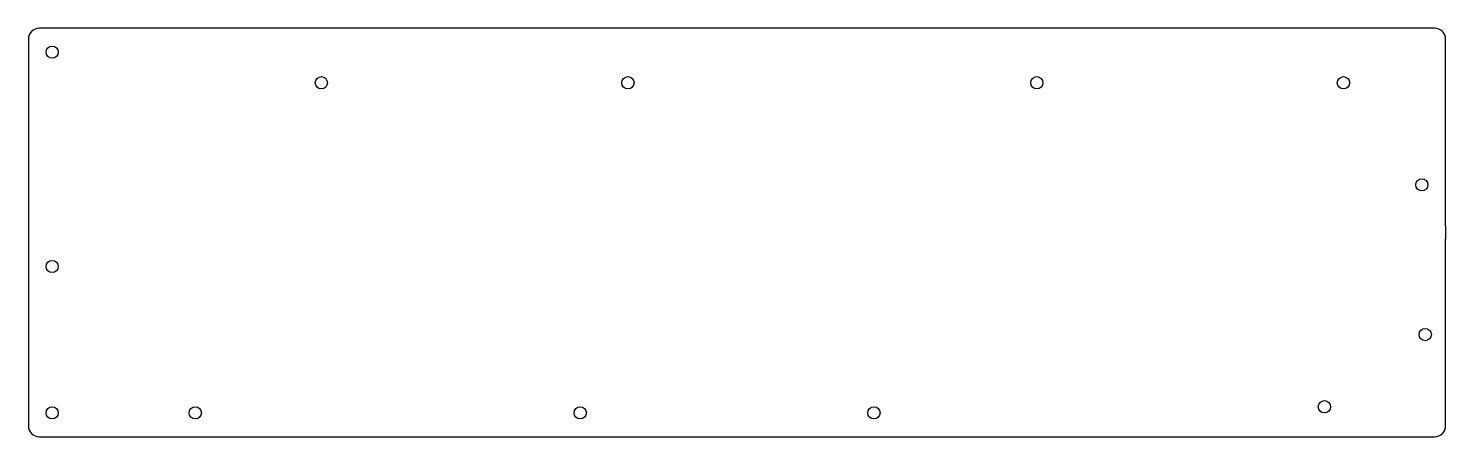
# Model space of a CAD drawing. Header units: millimetres. Extents: x -36 to 229, y -102 to -25.
import ezdxf

# ---------------------------------------------------------------- set-up
doc = ezdxf.new("R2010")
doc.units = ezdxf.units.MM

msp = doc.modelspace()

# ---------------------------------------------------------------- linework, layer by layer
for points in [[(0, -25.4), (-33.528, -25.4)], [(226.568, -25.4), (0, -25.4)], [(-35.56, -27.432), (-35.56, -99.568)], [(228.6, -62.23), (228.6, -27.432)], [(228.6, -62.23), (228.6, -64.77)], [(228.6, -99.568), (228.6, -64.77)], [(-33.528, -101.6), (0, -101.6)], [(0, -101.6), (226.568, -101.6)]]:
    msp.add_lwpolyline(points)
for centre in [(-31.115, -29.845), (19.05, -35.56), (76.2, -35.56), (152.4, -35.56), (209.55, -35.56), (224.155, -54.61), (-31.115, -69.85), (224.79, -82.55), (205.994, -96.012), (-31.115, -97.155), (-4.445, -97.155), (67.31, -97.155), (122.047, -97.155)]:
    msp.add_circle(centre, 1.143)
for centre, start, end in [((-33.528, -27.432), 90, 180), ((226.568, -27.432), 0, 90), ((-33.528, -99.568), 180, 270), ((226.568, -99.568), 270, 0)]:
    msp.add_arc(centre, 2.032, start, end)

doc.saveas('drawing.dxf')
